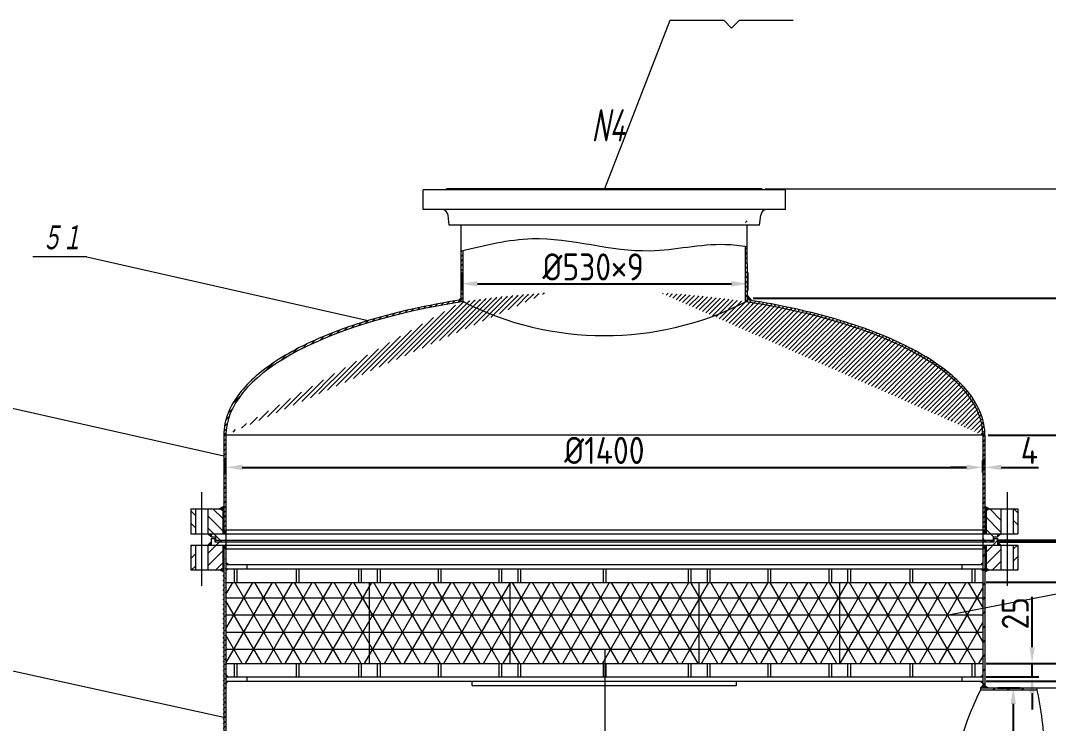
# Model space of a CAD drawing. Header units: inches. Extents: x 16 to 1170, y 5 to 1869.
# Drawn here: x 210.9 to 401.1, y 1575.2 to 1705.2 of the extents above; entities that cross this region are included whole.
import ezdxf
from ezdxf.enums import TextEntityAlignment as Align

# ---------------------------------------------------------------- set-up
doc = ezdxf.new("R2010")
doc.units = ezdxf.units.IN
doc.header["$MEASUREMENT"] = 0
doc.linetypes.add('CENTER', pattern=[50.8, 31.75, -6.35, 6.35, -6.35])
doc.layers.get('0').update_dxf_attribs({"lineweight": 0})
doc.layers.get('Defpoints').update_dxf_attribs({"lineweight": 0})
for name, color, linetype, lineweight in [('中心线', 111, 'CENTER', 0), ('剖面线', 250, 'Continuous', 0), ('文字', 7, 'Continuous', 0), ('标注线', 20, 'Continuous', 0), ('粗实线', 7, 'Continuous', 0), ('细实线2', 130, 'Continuous', 0)]:
    doc.layers.add(name, color=color, linetype=linetype, lineweight=lineweight)
doc.styles.add('HZ', font='gbeitc.shx', dxfattribs={"width": 0.75, "bigfont": 'hztxt3.shx'})
doc.styles.add('STYLE1', font='isocp3.shx', dxfattribs={"width": 0.8, "oblique": 18, "bigfont": 'hztxt3.shx'})
doc.dimstyles.new('1-10', dxfattribs={"dimtxt": 4, "dimasz": 3, "dimexe": 1.25, "dimexo": 0.625, "dimtad": 1, "dimdec": 4, "dimlfac": 10, "dimdsep": 46, "dimtxsty": 'STYLE1', "dimcen": 0.5, "dimclrt": 4, "dimadec": 0, "dimazin": 0, "dimtp": 0.2, "dimtfac": 1, "dimtdec": 4, "dimtmove": 0, "dimatfit": 3, "dimfxl": 1.25, "dimtolj": 1, "dimarcsym": 0})

# ---------------------------------------------------------------- blocks, each defined once
blk = doc.blocks.new('*D30')
at = {"layer": 'Defpoints', "color": 0, "transparency": 16777216}
for p in [(390.94, 1609.1), (390.99, 1608.8), (434.15, 1608.8)]:
    blk.add_point(p, dxfattribs=at)
at = {"layer": '标注线', "color": 0, "lineweight": -2, "transparency": 16777216}
for p, q in [((434.15, 1612.1), (434.15, 1618.76)), ((391.56, 1609.1), (435.4, 1609.1)), ((391.61, 1608.8), (435.4, 1608.8)), ((434.15, 1608.8), (434.15, 1609.1)), ((434.15, 1605.8), (434.15, 1602.8))]:
    blk.add_line(p, q, dxfattribs=at)
at = {"layer": '标注线', "color": 0, "transparency": 16777216}
for points in [[(433.65, 1612.1), (434.65, 1612.1), (434.15, 1609.1)], [(433.65, 1605.8), (434.65, 1605.8), (434.15, 1608.8)]]:
    blk.add_solid(points, dxfattribs=at)
at = {"layer": '标注线', "color": 4, "transparency": 16777216, "insert": (431.02, 1617.22), "char_height": 4, "attachment_point": 5, "rotation": 90}
blk.add_mtext('\\A1;{\\Fgbenor,gbcbig|c134;\\H1.25x;3}', dxfattribs=at)
blk = doc.blocks.new('*D31')
at = {"layer": 'Defpoints', "color": 0, "transparency": 16777216}
for p in [(345.82, 1653.88), (434.15, 1653.88), (390.94, 1609.1)]:
    blk.add_point(p, dxfattribs=at)
at = {"layer": '标注线', "color": 0, "lineweight": -2, "transparency": 16777216}
for p, q in [((346.45, 1653.88), (435.4, 1653.88)), ((434.15, 1612.1), (434.15, 1650.88)), ((391.56, 1609.1), (435.4, 1609.1))]:
    blk.add_line(p, q, dxfattribs=at)
at = {"layer": '标注线', "color": 0, "transparency": 16777216}
for points in [[(433.65, 1650.88), (434.65, 1650.88), (434.15, 1653.88)], [(433.65, 1612.1), (434.65, 1612.1), (434.15, 1609.1)]]:
    blk.add_solid(points, dxfattribs=at)
at = {"layer": '标注线', "color": 4, "transparency": 16777216, "insert": (431.02, 1637.16), "char_height": 4, "attachment_point": 5, "rotation": 90}
blk.add_mtext('\\A1;{\\Fgbenor,gbcbig|c134;\\H1.25x;450}', dxfattribs=at)
blk = doc.blocks.new('*D33')
at = {"layer": 'Defpoints', "color": 0, "transparency": 16777216}
for p in [(390.99, 1608.8), (425.11, 1608.8), (388.94, 1583)]:
    blk.add_point(p, dxfattribs=at)
at = {"layer": '标注线', "color": 0, "lineweight": -2, "transparency": 16777216}
for p, q in [((391.61, 1608.8), (426.36, 1608.8)), ((425.11, 1586), (425.11, 1605.8)), ((389.56, 1583), (426.36, 1583))]:
    blk.add_line(p, q, dxfattribs=at)
at = {"layer": '标注线', "color": 0, "transparency": 16777216}
for points in [[(424.61, 1605.8), (425.61, 1605.8), (425.11, 1608.8)], [(424.61, 1586), (425.61, 1586), (425.11, 1583)]]:
    blk.add_solid(points, dxfattribs=at)
at = {"layer": '标注线', "color": 4, "transparency": 16777216, "insert": (421.99, 1594.93), "char_height": 4, "attachment_point": 5, "rotation": 90}
blk.add_mtext('\\A1;{\\Fgbenor,gbcbig|c134;\\H1.25x;250}', dxfattribs=at)
blk = doc.blocks.new('*D34')
at = {"layer": 'Defpoints', "color": 0, "transparency": 16777216}
for p in [(388.94, 1601.3), (388.94, 1586.3), (415.92, 1586.3)]:
    blk.add_point(p, dxfattribs=at)
at = {"layer": '标注线', "color": 0, "lineweight": -2, "transparency": 16777216}
for p, q in [((389.56, 1601.3), (417.17, 1601.3)), ((415.92, 1598.3), (415.92, 1589.3)), ((389.56, 1586.3), (417.17, 1586.3))]:
    blk.add_line(p, q, dxfattribs=at)
at = {"layer": '标注线', "color": 0, "transparency": 16777216}
for points in [[(415.42, 1598.3), (416.42, 1598.3), (415.92, 1601.3)], [(415.42, 1589.3), (416.42, 1589.3), (415.92, 1586.3)]]:
    blk.add_solid(points, dxfattribs=at)
at = {"layer": '标注线', "color": 4, "transparency": 16777216, "insert": (412.8, 1594.03), "char_height": 4, "attachment_point": 5, "rotation": 90}
blk.add_mtext('\\A1;{\\Fgbenor,gbcbig|c134;\\H1.25x;150}', dxfattribs=at)
blk = doc.blocks.new('*D35')
at = {"layer": 'Defpoints', "color": 0, "transparency": 16777216}
for p in [(388.94, 1586.3), (398.06, 1586.3), (388.94, 1583.8)]:
    blk.add_point(p, dxfattribs=at)
at = {"layer": '标注线', "color": 0, "lineweight": -2, "transparency": 16777216}
for p, q in [((398.06, 1589.3), (398.06, 1598.62)), ((389.56, 1586.3), (399.31, 1586.3)), ((398.06, 1583.8), (398.06, 1586.3)), ((389.56, 1583.8), (399.31, 1583.8)), ((398.06, 1580.8), (398.06, 1577.8))]:
    blk.add_line(p, q, dxfattribs=at)
at = {"layer": '标注线', "color": 0, "transparency": 16777216}
for points in [[(397.56, 1589.3), (398.56, 1589.3), (398.06, 1586.3)], [(397.56, 1580.8), (398.56, 1580.8), (398.06, 1583.8)]]:
    blk.add_solid(points, dxfattribs=at)
at = {"layer": '标注线', "color": 4, "transparency": 16777216, "insert": (394.94, 1595.57), "char_height": 4, "attachment_point": 5, "rotation": 90}
blk.add_mtext('\\A1;{\\Fgbenor,gbcbig|c134;\\H1.25x;25}', dxfattribs=at)
blk = doc.blocks.new('*D42')
at = {"layer": 'Defpoints', "color": 0, "transparency": 16777216}
for p in [(391.11, 1581.8), (391.11, 1533.8), (394.57, 1533.8)]:
    blk.add_point(p, dxfattribs=at)
at = {"layer": '标注线', "color": 0, "lineweight": -2, "transparency": 16777216}
for p, q in [((391.74, 1581.8), (395.82, 1581.8)), ((394.57, 1578.8), (394.57, 1536.8)), ((391.74, 1533.8), (395.82, 1533.8))]:
    blk.add_line(p, q, dxfattribs=at)
at = {"layer": '标注线', "color": 0, "transparency": 16777216}
for points in [[(394.07, 1578.8), (395.07, 1578.8), (394.57, 1581.8)], [(394.07, 1536.8), (395.07, 1536.8), (394.57, 1533.8)]]:
    blk.add_solid(points, dxfattribs=at)
at = {"layer": '标注线', "color": 4, "transparency": 16777216, "insert": (391.45, 1557.8), "char_height": 4, "attachment_point": 5, "rotation": 90}
blk.add_mtext('\\A1;{\\Fgbenor,gbcbig|c0;\\H1.25x;%%C\\Fgbenor,gbcbig|c134;480×4}', dxfattribs=at)
blk = doc.blocks.new('*D43')
at = {"layer": 'Defpoints', "color": 0, "transparency": 16777216}
for p in [(292.44, 1659.23), (345.44, 1659.23), (345.44, 1656.53)]:
    blk.add_point(p, dxfattribs=at)
at = {"layer": '标注线', "color": 0, "lineweight": -2, "transparency": 16777216}
for p, q in [((292.44, 1658.61), (292.44, 1655.28)), ((345.44, 1658.61), (345.44, 1655.28)), ((295.44, 1656.53), (342.44, 1656.53))]:
    blk.add_line(p, q, dxfattribs=at)
at = {"layer": '标注线', "color": 0, "transparency": 16777216}
for points in [[(295.44, 1657.03), (295.44, 1656.03), (292.44, 1656.53)], [(342.44, 1657.03), (342.44, 1656.03), (345.44, 1656.53)]]:
    blk.add_solid(points, dxfattribs=at)
at = {"layer": '标注线', "color": 4, "transparency": 16777216, "insert": (316.86, 1659.65), "char_height": 4, "attachment_point": 5}
blk.add_mtext('\\A1;{\\Fgbenor,gbcbig|c0;\\H1.25x;%%C\\Fgbenor,gbcbig|c134;530×9}', dxfattribs=at)
blk = doc.blocks.new('*D44')
at = {"layer": 'Defpoints', "color": 0, "transparency": 16777216}
for p in [(389.34, 1628.52), (425.08, 1628.52), (390.94, 1609.1)]:
    blk.add_point(p, dxfattribs=at)
at = {"layer": '标注线', "color": 0, "lineweight": -2, "transparency": 16777216}
for p, q in [((389.96, 1628.52), (426.33, 1628.52)), ((425.08, 1612.1), (425.08, 1625.52)), ((391.56, 1609.1), (426.33, 1609.1))]:
    blk.add_line(p, q, dxfattribs=at)
at = {"layer": '标注线', "color": 0, "transparency": 16777216}
for points in [[(424.58, 1625.52), (425.58, 1625.52), (425.08, 1628.52)], [(424.58, 1612.1), (425.58, 1612.1), (425.08, 1609.1)]]:
    blk.add_solid(points, dxfattribs=at)
at = {"layer": '标注线', "color": 4, "transparency": 16777216, "insert": (421.96, 1618.81), "char_height": 4, "attachment_point": 5, "rotation": 90}
blk.add_mtext('\\A1;{\\Fgbenor,gbcbig|c134;\\H1.25x;195}', dxfattribs=at)
blk = doc.blocks.new('*D45')
at = {"layer": 'Defpoints', "color": 0, "transparency": 16777216}
for p in [(388.94, 1622.57), (248.94, 1620.97), (388.94, 1620.97)]:
    blk.add_point(p, dxfattribs=at)
at = {"layer": '标注线', "color": 0, "lineweight": -2, "transparency": 16777216}
for p, q in [((248.94, 1621.6), (248.94, 1623.82)), ((388.94, 1621.6), (388.94, 1623.82)), ((251.94, 1622.57), (385.94, 1622.57))]:
    blk.add_line(p, q, dxfattribs=at)
at = {"layer": '标注线', "color": 0, "transparency": 16777216}
for points in [[(251.94, 1623.07), (251.94, 1622.07), (248.94, 1622.57)], [(385.94, 1623.07), (385.94, 1622.07), (388.94, 1622.57)]]:
    blk.add_solid(points, dxfattribs=at)
at = {"layer": '标注线', "color": 4, "transparency": 16777216, "insert": (318.94, 1625.7), "char_height": 4, "attachment_point": 5}
blk.add_mtext('\\A1;{\\Fgbenor,gbcbig|c0;\\H1.25x;%%C1400}', dxfattribs=at)
blk = doc.blocks.new('*D46')
at = {"layer": 'Defpoints', "color": 0, "transparency": 16777216}
for p in [(388.94, 1622.57), (389.34, 1622.57), (389.34, 1622.57)]:
    blk.add_point(p, dxfattribs=at)
at = {"layer": '标注线', "color": 0, "lineweight": -2, "transparency": 16777216}
for p, q in [((388.94, 1623.2), (388.94, 1623.82)), ((389.34, 1623.2), (389.34, 1623.82)), ((385.94, 1622.57), (382.94, 1622.57)), ((388.94, 1622.57), (389.34, 1622.57)), ((392.34, 1622.57), (399.23, 1622.57))]:
    blk.add_line(p, q, dxfattribs=at)
at = {"layer": '标注线', "color": 0, "transparency": 16777216}
for points in [[(385.94, 1623.07), (385.94, 1622.07), (388.94, 1622.57)], [(392.34, 1623.07), (392.34, 1622.07), (389.34, 1622.57)]]:
    blk.add_solid(points, dxfattribs=at)
at = {"layer": '标注线', "color": 4, "transparency": 16777216, "insert": (397.56, 1625.7), "char_height": 4, "attachment_point": 5}
blk.add_mtext('\\A1;{\\Fgbenor,gbcbig|c134;\\H1.25x;4}', dxfattribs=at)

msp = doc.modelspace()

# ---------------------------------------------------------------- hatches: boundary and pattern name
at = {"layer": '剖面线'}
h = msp.add_hatch(dxfattribs=at)
h.set_pattern_fill('ANSI31', scale=5, style=0)
edge = h.paths.add_edge_path()
edge.add_line((248.535592, 1607.606282), (248.535592, 1540.699102))
edge.add_line((248.935592, 1628.522486), (248.935592, 1540.699102))
edge.add_line((248.927225, 1540.699102), (248.535592, 1540.699102))
edge.add_line((248.335592, 1607.659872), (248.935592, 1607.499102))
h = msp.add_hatch(dxfattribs=at)
h.set_pattern_fill('ANSI31', scale=5, style=0)
h.paths.add_polyline_path([(248.935592, 1628.522486), (248.535592, 1628.522486), (248.535592, 1610.891923), (248.935592, 1610.999102)])
h = msp.add_hatch(dxfattribs=at)
h.set_pattern_fill('ANSI31', scale=5, style=0)
h.paths.add_polyline_path([(389.335592, 1628.522486), (388.935592, 1628.522486), (388.935592, 1610.999102), (389.335592, 1610.891923)])
h = msp.add_hatch(dxfattribs=at)
h.set_pattern_fill('ANSI31', scale=0.5, angle=90, style=0)
h.set_pattern_definition([(135, (351.2246, -2007.8117), (-1.122532, -1.122532), [])])
h.paths.add_polyline_path([(395.435592, 1614.899102), (394.585592, 1614.899102), (394.585592, 1610.299102), (395.435592, 1610.299102)])
h.paths.add_polyline_path([(392.285592, 1614.899102), (390.054983, 1614.899102), (389.535592, 1614.599232), (389.535592, 1610.299102), (392.285592, 1610.299102)])
h.paths.add_polyline_path([(390.835592, 1609.099102), (390.835592, 1609.699102), (391.685592, 1609.699102), (391.685592, 1610.299102), (388.935592, 1610.299102), (388.935592, 1609.099102)])
h.paths.add_polyline_path([(243.285592, 1614.899102), (242.435592, 1614.899102), (242.435592, 1610.299102), (243.285592, 1610.299102)])
h.paths.add_polyline_path([(245.585592, 1610.299102), (248.335592, 1610.299102), (248.335592, 1614.599102), (247.815977, 1614.899102), (245.585592, 1614.899102)])
h.paths.add_polyline_path([(248.935592, 1609.099102), (248.935592, 1610.299102), (246.185592, 1610.299102), (246.185592, 1609.699102), (247.035592, 1609.699102), (247.035592, 1609.099102)])
h = msp.add_hatch(dxfattribs=at)
h.set_pattern_fill('ANSI31', scale=0.5, style=0)
h.set_pattern_definition([(45, (351.2246, -2007.8117), (-1.122532, 1.122532), [])])
h.paths.add_polyline_path([(243.285592, 1608.199102), (242.435592, 1608.199102), (242.435592, 1603.599102), (243.285592, 1603.599102)])
h.paths.add_polyline_path([(248.335592, 1608.199102), (245.585592, 1608.199102), (245.585592, 1603.599102), (247.815977, 1603.599102), (248.335592, 1603.899102)])
h.paths.add_polyline_path([(246.885592, 1608.799102), (246.885592, 1609.399102), (246.185592, 1609.399102), (246.185592, 1608.199102), (248.935592, 1608.199102), (248.935592, 1608.799102)])
h.paths.add_polyline_path([(395.435592, 1608.199102), (394.585592, 1608.199102), (394.585592, 1603.599102), (395.435592, 1603.599102)])
h.paths.add_polyline_path([(392.285592, 1608.199102), (389.535592, 1608.199102), (389.535592, 1603.900327), (390.057329, 1603.599102), (392.285592, 1603.599102)])
h.paths.add_polyline_path([(388.935592, 1608.799102), (388.935592, 1608.199102), (391.685592, 1608.199102), (391.685592, 1609.399102), (390.985592, 1609.399102), (390.985592, 1608.799102)])
h = msp.add_hatch(dxfattribs=at)
h.set_pattern_fill('ANSI37', color=256, scale=0.25, style=0)
h.set_pattern_definition([(45, (351.2246, -2007.81174), (-0.561266, 0.561266), []), (135, (351.2246, -2007.81174), (-0.561266, -0.561266), [])])
h.paths.add_polyline_path([(390.935592, 1608.799102), (390.935592, 1609.099102), (388.935592, 1609.099102), (388.935592, 1608.799102)])
h.paths.add_polyline_path([(248.935592, 1608.799102), (248.935592, 1609.099102), (246.935592, 1609.099102), (246.935592, 1608.799102)])
h = msp.add_hatch(dxfattribs=at)
h.set_pattern_fill('NET3', style=0)
h.set_pattern_definition([(0, (-996.0687, -1694.0218), (0, 3.175), []), (60, (-996.0687, -1694.0218), (-2.7496307, 1.5875), []), (120, (-996.0687, -1694.0218), (-2.7496307, -1.5875), [])])
h.paths.add_polyline_path([(275.435592, 1601.299102), (248.935592, 1601.299102), (248.935592, 1586.299102), (275.435592, 1586.299102)])
h.paths.add_polyline_path([(301.435592, 1601.299102), (275.435592, 1601.299102), (275.435592, 1586.299102), (301.435592, 1586.299102)])
h.paths.add_polyline_path([(318.935592, 1601.299102), (301.435592, 1601.299102), (301.435592, 1586.299102), (318.935592, 1586.299102)])
h.paths.add_polyline_path([(336.435592, 1601.299102), (318.935592, 1601.299102), (318.935592, 1586.299102), (336.435592, 1586.299102)])
h.paths.add_polyline_path([(362.435592, 1601.299102), (336.435592, 1601.299102), (336.435592, 1586.299102), (362.435592, 1586.299102)])
h.paths.add_polyline_path([(388.935592, 1601.299102), (362.435592, 1601.299102), (362.435592, 1586.299102), (388.935592, 1586.299102)])
at = {"layer": '粗实线'}
h = msp.add_hatch(dxfattribs=at)
h.set_pattern_fill('ANSI31', scale=5, style=0)
edge = h.paths.add_edge_path()
edge.add_spline(control_points=[(292.835626, 1662.715823), (292.701542, 1662.683626), (292.567535, 1662.651477), (292.433607, 1662.619407)], knot_values=[0, 0, 0, 0, 0.4131405484, 0.4131405484, 0.4131405484, 0.4131405484], degree=3, periodic=0)
edge.add_line((292.433607, 1662.619407), (292.42968, 1653.161446))
edge.add_ellipse((318.935592, 1628.522486), major_axis=(70.000017, 0.022269), ratio=0.3804146511, start_angle=111.88474517, end_angle=112.24351063, ccw=False)
edge.add_line((292.835874, 1653.22421), (292.835626, 1662.715823))
h = msp.add_hatch(dxfattribs=at)
h.set_pattern_fill('ANSI31', scale=5, style=0)
edge = h.paths.add_edge_path()
edge.add_spline(control_points=[(345.373191, 1663.418086), (345.260753, 1663.435521), (345.148217, 1663.452602), (345.035592, 1663.469293)], knot_values=[52.9741770067, 52.9741770067, 52.9741770067, 52.9741770067, 53.3154717749, 53.3154717749, 53.3154717749, 53.3154717749], degree=3, periodic=0)
edge.add_line((345.035592, 1663.469293), (345.035622, 1653.224093))
edge.add_ellipse((318.935592, 1628.522486), major_axis=(-70.000018, 0.022475), ratio=0.3804145854, start_angle=180.04835821, end_angle=248.11504527, ccw=False)
edge.add_line((345.439976, 1653.161096), (345.373191, 1663.418086))
h = msp.add_hatch(dxfattribs=at)
h.set_pattern_fill('ANSI31', scale=5, style=0)
edge = h.paths.add_edge_path()
edge.add_ellipse((318.935592, 1628.522486), major_axis=(70.000017, 0.022269), ratio=0.3804146511, start_angle=112.24351063, end_angle=179.95208629, ccw=False)
edge.add_line((292.42968, 1653.161446), (292.42984, 1653.546124))
edge.add_spline(control_points=[(292.42984, 1653.546124), (289.308482, 1653.062765), (286.280839, 1652.493955), (278.187944, 1650.686201), (273.391712, 1649.272142), (264.89181, 1646.021979), (261.188652, 1644.186409), (255.112619, 1640.20196), (252.738778, 1638.053383), (249.9049, 1634.13347), (249.109067, 1632.406002), (248.608087, 1629.946756), (248.535592, 1629.234634), (248.535592, 1628.522486)], knot_values=[8.2414273747, 8.2414273747, 8.2414273747, 8.2414273747, 8.3853948112, 8.3853948112, 8.6424856747, 8.6424856747, 8.8995765381, 8.8995765381, 9.1566674015, 9.1566674015, 9.3475194167, 9.3475194167, 9.4247779608, 9.4247779608, 9.4247779608, 9.4247779608], degree=3, periodic=0)
edge.add_arc((249.014018, 1628.477206), 0.480564, 125.40649674, 174.59350326, ccw=False)
edge.add_line((248.735592, 1628.868896), (248.935592, 1628.522486))
h = msp.add_hatch(dxfattribs=at)
h.set_pattern_fill('ANSI31', scale=5, style=0)
edge = h.paths.add_edge_path()
edge.add_ellipse((318.935592, 1628.522486), major_axis=(70.000097, 0.052392), ratio=0.3794989407, start_angle=-0.11299987, end_angle=68.09179975, ccw=False)
edge.add_line((388.935592, 1628.522486), (389.135592, 1628.868896))
edge.add_arc((388.857166, 1628.477206), 0.480564, 7.3213262, 54.59350326, ccw=False)
edge.add_line((389.333812, 1628.538446), (389.335577, 1628.540211))
edge.add_spline(control_points=[(389.335577, 1628.540211), (389.333224, 1629.928818), (389.054393, 1631.316667), (387.957859, 1634.049943), (387.138724, 1635.395394), (384.239752, 1638.924484), (381.677031, 1641.037471), (375.249725, 1644.936118), (371.384513, 1646.721251), (362.59818, 1649.85704), (357.677635, 1651.207211), (350.135741, 1652.761575), (347.816153, 1653.17865), (345.440608, 1653.546716)], knot_values=[6.2838263143, 6.2838263143, 6.2838263143, 6.2838263143, 6.4344720372, 6.4344720372, 6.5857587673, 6.5857587673, 6.8428496307, 6.8428496307, 7.0999404941, 7.0999404941, 7.3570313575, 7.3570313575, 7.4665402783, 7.4665402783, 7.4665402783, 7.4665402783], degree=3, periodic=0)
edge.add_line((345.440612, 1653.546715), (345.443456, 1653.124552))
h = msp.add_hatch(color=7, dxfattribs=at)
edge = h.paths.add_edge_path()
edge.add_line((345.435608, 1654.289204), (345.440612, 1653.546677))
edge.add_spline(control_points=[(345.440612, 1653.546677), (345.683723, 1653.509014), (345.926247, 1653.470836), (346.168175, 1653.432147)], knot_values=[7.45533323, 7.45533323, 7.45533323, 7.45533323, 7.4665402783, 7.4665402783, 7.4665402783, 7.4665402783], degree=3, periodic=0)
edge.add_line((346.168175, 1653.432147), (345.435608, 1654.289204))
h = msp.add_hatch(color=7, dxfattribs=at)
edge = h.paths.add_edge_path()
edge.add_spline(control_points=[(291.988053, 1653.477858), (292.135089, 1653.500828), (292.282352, 1653.523584), (292.42984, 1653.546124)], knot_values=[8.2414273747, 8.2414273747, 8.2414273747, 8.2414273747, 8.2482222815, 8.2482222815, 8.2482222815, 8.2482222815], degree=3, periodic=0)
edge.add_line((292.42984, 1653.546124), (292.430031, 1654.006182))
edge.add_line((292.430031, 1654.006182), (291.988053, 1653.477858))
for points in [[(248.735592, 1628.868896, 0.2179758712), (248.535592, 1628.522486), (248.935592, 1628.522486)], [(389.135592, 1628.868896), (388.935592, 1628.522486), (389.335592, 1628.522486, 0.2179758712)], [(248.535592, 1615.299102), (247.815977, 1614.899102), (248.335592, 1614.599102), (248.535592, 1614.599102)], [(389.335592, 1615.299102), (389.335592, 1614.599102), (389.535367, 1614.599102), (390.054983, 1614.899102)], [(248.935592, 1610.999102), (248.335592, 1610.838333), (248.335592, 1610.299102), (248.935592, 1610.299102)], [(389.535592, 1610.838333), (388.935592, 1610.999102), (388.935592, 1610.299102), (389.535592, 1610.299102)], [(246.185592, 1610.299102), (245.585592, 1610.299102), (246.185592, 1609.699102)], [(246.185592, 1608.799102), (245.585592, 1608.199102), (246.185592, 1608.199102)], [(392.285592, 1610.299102), (391.685592, 1610.299102), (391.685592, 1609.699102)], [(391.685592, 1608.799102), (391.685592, 1608.199102), (392.285592, 1608.199102)], [(248.935592, 1608.199102), (248.335592, 1608.199102), (248.335592, 1607.659872), (248.935592, 1607.499102)], [(389.535592, 1608.199102), (388.935592, 1608.199102), (388.935592, 1607.499102), (389.535592, 1607.659872)], [(248.935592, 1604.980706), (248.935592, 1604.599102), (249.334203, 1604.599102)], [(388.935592, 1604.970905), (388.562335, 1604.599102), (388.935592, 1604.599102)], [(248.535592, 1603.899102), (248.335592, 1603.899102), (247.815977, 1603.599102), (248.535592, 1603.199102)], [(249.334672, 1603.799102), (248.935592, 1603.799102), (248.935592, 1603.434967)], [(388.935592, 1603.799102), (388.562596, 1603.799102), (388.935592, 1603.441823)], [(389.537714, 1603.899102), (389.335592, 1603.899102), (389.335592, 1603.199102), (390.057329, 1603.599102)], [(248.935592, 1584.218086), (248.935592, 1583.799102), (249.343565, 1583.799102)], [(388.935592, 1584.164048), (388.544758, 1583.799102), (388.935592, 1583.799102)], [(249.363046, 1582.999102), (248.935592, 1582.999102), (248.935592, 1582.602095)], [(389.335592, 1582.237453), (389.135592, 1581.999102), (388.935592, 1581.999102), (388.935592, 1582.230775), (388.535592, 1581.799102), (389.935592, 1581.799102)], [(388.935592, 1582.999102), (388.5379, 1582.999102), (388.935592, 1582.619458)]]:
    msp.add_hatch(color=7, dxfattribs=at).paths.add_polyline_path(points)
h = msp.add_hatch(dxfattribs=at)
h.set_pattern_fill('ANSI31', scale=15, style=0)
h.paths.add_polyline_path([(389.335592, 1607.606282), (388.935592, 1607.499102), (388.935592, 1596.443511), (389.335592, 1596.521842)])
h = msp.add_hatch(dxfattribs=at)
h.set_pattern_fill('ANSI31', scale=15, style=0)
h.paths.add_polyline_path([(389.335592, 1596.521842), (388.935592, 1596.443511), (388.935592, 1581.999102), (389.135592, 1581.999102), (389.335592, 1582.237453)])
h = msp.add_hatch(dxfattribs=at)
h.set_pattern_fill('ANSI31', scale=15, style=0)
edge = h.paths.add_edge_path()
edge.add_spline(control_points=[(398.95886, 1581.399102), (398.934134, 1581.532436), (398.909376, 1581.665769), (398.884617, 1581.799102)], knot_values=[0, 0, 0, 0, 0.4023478913, 0.4023478913, 0.4023478913, 0.4023478913], degree=3, periodic=0)
edge.add_line((398.884617, 1581.799102), (388.535592, 1581.799102))
edge.add_line((388.535592, 1581.799102), (388.535592, 1581.399102))
edge.add_line((388.535592, 1581.399102), (398.95886, 1581.399102))

# ---------------------------------------------------------------- linework, layer by layer
at = {"color": 7}
msp.add_open_spline([(292.42984, 1653.546124), (289.304945, 1653.068563), (286.280839, 1652.493955), (278.187944, 1650.686201), (273.391712, 1649.272142), (264.89181, 1646.021979), (261.188652, 1644.186409), (255.112619, 1640.20196), (252.738778, 1638.053383), (249.9049, 1634.13347), (249.109067, 1632.406002), (248.608087, 1629.946756), (248.535592, 1629.234634), (248.535592, 1628.522486)], degree=3, knots=[8.2414273747, 8.2414273747, 8.2414273747, 8.2414273747, 8.3853948112, 8.3853948112, 8.6424856747, 8.6424856747, 8.8995765381, 8.8995765381, 9.1566674015, 9.1566674015, 9.3475194167, 9.3475194167, 9.4247779608, 9.4247779608, 9.4247779608, 9.4247779608], dxfattribs=at)
at = {"layer": '中心线'}
for p, q in [((244.435592, 1618.001731), (244.435592, 1600.656269)), ((393.435592, 1618.001731), (393.435592, 1600.656269)), ((319.007974, 1588.975101), (319.007974, 482.409355))]:
    msp.add_line(p, q, dxfattribs=at)
at = {"layer": '剖面线'}
for p, q in [((345.039465, 1667.892046), (345.35302, 1668.205602)), ((389.333812, 1628.538446), (389.335578, 1628.540212))]:
    msp.add_line(p, q, dxfattribs=at)
at = {"layer": '文字'}
for major_axis, ratio, start_param, end_param in [((70.000017, 0.022269), 0.3804146511, 1.952757186, 3.1407564015), ((70.000097, 0.052392), 0.3794989407, -0.0019722198, 1.1884260993)]:
    msp.add_ellipse((318.935592, 1628.522486), major_axis=major_axis, ratio=ratio, start_param=start_param, end_param=end_param, dxfattribs=at)
at = {"layer": '标注线'}
for p, q in [((331.068728, 1705.212935), (318.935592, 1674.099102)), ((341.068728, 1705.212935), (342.452375, 1703.829288)), ((343.853627, 1705.23054), (342.452375, 1703.829288)), ((348.660592, 1674.099102), (511.517894, 1674.099102)), ((223.222575, 1661.51505), (275.273225, 1649.731755)), ((199.794106, 1635.710721), (248.535592, 1624.676559)), ((469.255872, 1612.172433), (382.56387, 1595.195752)), ((391.610592, 1608.799102), (435.399427, 1608.799102)), ((199.771465, 1587.062892), (248.535592, 1576.325971))]:
    msp.add_line(p, q, dxfattribs=at)
at = {"layer": '粗实线'}
for p, q in [((285.435592, 1670.299102), (285.435592, 1673.899102)), ((352.435592, 1673.899102), (285.435592, 1673.899102)), ((289.835592, 1674.099102), (289.635592, 1673.899102)), ((348.035592, 1674.099102), (289.835592, 1674.099102)), ((348.035592, 1674.099102), (348.235592, 1673.899102)), ((352.435592, 1670.299102), (352.435592, 1673.899102)), ((352.435592, 1670.299102), (285.435592, 1670.299102)), ((290.241668, 1667.399102), (290.014977, 1669.245346)), ((347.629517, 1667.399102), (347.856207, 1669.245346)), ((347.629517, 1667.399102), (290.241668, 1667.399102)), ((292.42968, 1653.160966), (292.435592, 1667.399102)), ((345.443427, 1653.128932), (345.347276, 1667.398165)), ((292.835874, 1653.22421), (292.835626, 1662.715823)), ((248.535592, 1628.522486), (248.535592, 1610.891923)), ((389.335592, 1628.522486), (248.535592, 1628.522486)), ((248.935592, 1628.522486), (248.735592, 1628.868896)), ((248.935592, 1628.522486), (248.935592, 1540.699102)), ((388.935592, 1628.522486), (389.135592, 1628.868896)), ((388.935592, 1628.522486), (388.935592, 1581.999102)), ((389.335592, 1628.522486), (389.335592, 1610.891923)), ((242.435592, 1614.899102), (242.435592, 1610.299102)), ((242.435592, 1614.899102), (247.815977, 1614.899102)), ((243.285592, 1614.899102), (243.285592, 1610.299102)), ((245.585592, 1614.899102), (245.585592, 1610.299102)), ((248.535592, 1615.299102), (247.815977, 1614.899102)), ((247.815977, 1614.899102), (248.335592, 1614.599102)), ((248.335592, 1614.599102), (248.335592, 1610.299102)), ((248.335592, 1614.599102), (248.535592, 1614.599102)), ((390.054983, 1614.899102), (389.335592, 1615.299102)), ((389.335592, 1614.599102), (389.535592, 1614.599102)), ((389.535173, 1614.59899), (390.054983, 1614.899102)), ((389.535592, 1614.599232), (389.535592, 1610.299102)), ((390.054983, 1614.899102), (395.435592, 1614.899102)), ((392.285592, 1614.899102), (392.285592, 1610.299102)), ((394.585592, 1614.899102), (394.585592, 1610.299102)), ((395.435592, 1614.899102), (395.435592, 1610.299102)), ((248.335592, 1610.838333), (248.935592, 1610.999102)), ((248.935592, 1610.999102), (388.935592, 1610.999102)), ((388.935592, 1610.999102), (389.535592, 1610.838333)), ((242.435592, 1610.299102), (395.435592, 1610.299102)), ((246.185592, 1609.699102), (245.585592, 1610.299102)), ((246.185592, 1608.799102), (245.585592, 1608.199102)), ((246.185592, 1610.299102), (246.185592, 1609.699102)), ((246.185592, 1609.699102), (247.035592, 1609.699102)), ((246.185592, 1609.399102), (246.185592, 1608.199102)), ((246.185592, 1609.399102), (247.035592, 1609.399102)), ((246.885592, 1609.399102), (246.885592, 1608.799102)), ((246.885592, 1608.799102), (390.985592, 1608.799102)), ((246.935592, 1609.099102), (246.935592, 1608.799102)), ((246.935592, 1609.099102), (390.935592, 1609.099102)), ((247.035592, 1609.699102), (247.035592, 1609.099102)), ((390.835592, 1609.699102), (390.835592, 1609.099102)), ((390.835592, 1609.699102), (391.685592, 1609.699102)), ((390.835592, 1609.399102), (391.685592, 1609.399102)), ((390.935592, 1609.099102), (390.935592, 1608.799102)), ((390.985592, 1609.399102), (390.985592, 1608.799102)), ((391.685592, 1610.299102), (391.685592, 1609.699102)), ((391.685592, 1609.699102), (392.285592, 1610.299102)), ((391.685592, 1609.399102), (391.685592, 1608.199102)), ((391.685592, 1608.799102), (392.285592, 1608.199102)), ((242.435592, 1608.199102), (242.435592, 1603.599102)), ((242.435592, 1608.199102), (395.435592, 1608.199102)), ((243.285592, 1608.199102), (243.285592, 1603.599102)), ((245.585592, 1608.199102), (245.585592, 1603.599102)), ((248.335592, 1608.199102), (248.335592, 1603.899102)), ((248.335592, 1607.659872), (248.935592, 1607.499102)), ((248.535592, 1607.606282), (248.535592, 1540.699102)), ((248.935592, 1607.499102), (388.935592, 1607.499102)), ((388.935592, 1607.499102), (389.535592, 1607.659872)), ((389.335592, 1607.606282), (389.335592, 1582.237453)), ((389.535592, 1608.199102), (389.535592, 1603.899102)), ((392.285592, 1608.199102), (392.285592, 1603.599102)), ((394.585592, 1608.199102), (394.585592, 1603.599102)), ((395.435592, 1608.199102), (395.435592, 1603.599102)), ((249.334203, 1604.599102), (248.935592, 1604.980706)), ((388.562335, 1604.599102), (388.935592, 1604.970905)), ((242.435592, 1603.599102), (247.815977, 1603.599102)), ((247.815977, 1603.599102), (248.335592, 1603.899102)), ((248.535592, 1603.199102), (247.815977, 1603.599102)), ((248.335592, 1603.899102), (248.535592, 1603.899102)), ((248.935592, 1604.599102), (388.935592, 1604.599102)), ((248.935592, 1603.799102), (388.935592, 1603.799102)), ((249.334672, 1603.799102), (248.935592, 1603.434967)), ((250.435592, 1603.799102), (250.435592, 1601.299102)), ((250.935592, 1603.799102), (250.935592, 1601.299102)), ((252.825499, 1604.599102), (252.825499, 1603.799102)), ((261.939843, 1603.799102), (261.939843, 1601.299102)), ((262.439843, 1603.799102), (262.439843, 1601.299102)), ((273.435592, 1603.799102), (273.435592, 1601.299102)), ((273.935592, 1603.799102), (273.935592, 1601.299102)), ((276.935592, 1603.799102), (276.935592, 1601.299102)), ((277.435592, 1603.799102), (277.435592, 1601.299102)), ((288.183917, 1603.799102), (288.183917, 1601.299102)), ((288.683917, 1603.799102), (288.683917, 1601.299102)), ((299.435592, 1603.799102), (299.435592, 1601.299102)), ((299.935592, 1603.799102), (299.935592, 1601.299102)), ((302.935592, 1603.799102), (302.935592, 1601.299102)), ((303.435592, 1603.799102), (303.435592, 1601.299102)), ((318.683917, 1603.799102), (318.683917, 1601.299102)), ((319.183917, 1603.799102), (319.183917, 1601.299102)), ((334.435592, 1603.799102), (334.435592, 1601.299102)), ((334.935592, 1603.799102), (334.935592, 1601.299102)), ((337.935592, 1603.799102), (337.935592, 1601.299102)), ((338.435592, 1603.799102), (338.435592, 1601.299102)), ((349.187268, 1603.799102), (349.187268, 1601.299102)), ((349.687268, 1603.799102), (349.687268, 1601.299102)), ((360.435592, 1603.799102), (360.435592, 1601.299102)), ((360.935592, 1603.799102), (360.935592, 1601.299102)), ((363.935592, 1603.799102), (363.935592, 1601.299102)), ((364.435592, 1603.799102), (364.435592, 1601.299102)), ((375.431342, 1603.799102), (375.431342, 1601.299102)), ((375.931342, 1603.799102), (375.931342, 1601.299102)), ((385.045686, 1604.599102), (385.045686, 1603.799102)), ((386.935592, 1603.799102), (386.935592, 1601.299102)), ((387.435592, 1603.799102), (387.435592, 1601.299102)), ((388.562596, 1603.799102), (388.935592, 1603.441823)), ((389.335592, 1603.899102), (389.535592, 1603.899102)), ((390.057329, 1603.599102), (389.335592, 1603.199102)), ((389.539551, 1603.898042), (390.057329, 1603.599102)), ((390.057329, 1603.599102), (395.435592, 1603.599102)), ((248.935592, 1601.299102), (388.935592, 1601.299102)), ((275.435592, 1601.299102), (275.435592, 1586.299102)), ((301.435592, 1601.299102), (301.435592, 1586.299102)), ((336.435592, 1601.299102), (336.435592, 1586.299102)), ((362.435592, 1601.299102), (362.435592, 1586.299102)), ((248.935592, 1586.299102), (388.935592, 1586.299102)), ((250.435592, 1586.299102), (250.435592, 1583.799102)), ((250.935592, 1586.299102), (250.935592, 1583.799102)), ((261.939843, 1586.299102), (261.939843, 1583.799102)), ((262.439843, 1586.299102), (262.439843, 1583.799102)), ((273.435592, 1586.299102), (273.435592, 1583.799102)), ((273.935592, 1586.299102), (273.935592, 1583.799102)), ((276.935592, 1586.299102), (276.935592, 1583.799102)), ((277.435592, 1586.299102), (277.435592, 1583.799102)), ((288.183917, 1586.299102), (288.183917, 1583.799102)), ((288.683917, 1586.299102), (288.683917, 1583.799102)), ((299.435592, 1586.299102), (299.435592, 1583.799102)), ((299.935592, 1586.299102), (299.935592, 1583.799102)), ((302.935592, 1586.299102), (302.935592, 1583.799102)), ((303.435592, 1586.299102), (303.435592, 1583.799102)), ((318.683917, 1586.299102), (318.683917, 1583.799102)), ((319.183917, 1586.299102), (319.183917, 1583.799102)), ((334.435592, 1586.299102), (334.435592, 1583.799102)), ((334.935592, 1586.299102), (334.935592, 1583.799102)), ((337.935592, 1586.299102), (337.935592, 1583.799102)), ((338.435592, 1586.299102), (338.435592, 1583.799102)), ((349.187268, 1586.299102), (349.187268, 1583.799102)), ((349.687268, 1586.299102), (349.687268, 1583.799102)), ((360.435592, 1586.299102), (360.435592, 1583.799102)), ((360.935592, 1586.299102), (360.935592, 1583.799102)), ((363.935592, 1586.299102), (363.935592, 1583.799102)), ((364.435592, 1586.299102), (364.435592, 1583.799102)), ((375.431342, 1586.299102), (375.431342, 1583.799102)), ((375.931342, 1586.299102), (375.931342, 1583.799102)), ((386.935592, 1586.299102), (386.935592, 1583.799102)), ((387.435592, 1586.299102), (387.435592, 1583.799102)), ((249.343565, 1583.799102), (248.935592, 1584.218086)), ((388.544758, 1583.799102), (388.935592, 1584.164048)), ((248.935592, 1583.799102), (388.935592, 1583.799102)), ((248.935592, 1582.999102), (388.935592, 1582.999102)), ((249.363046, 1582.999102), (248.935592, 1582.602095)), ((252.825499, 1583.799102), (252.825499, 1582.999102)), ((294.470025, 1582.199102), (294.470025, 1582.999102)), ((294.470025, 1582.199102), (343.40116, 1582.199102)), ((343.40116, 1582.199102), (343.40116, 1582.999102)), ((385.045686, 1583.799102), (385.045686, 1582.999102)), ((388.535592, 1581.799102), (388.935592, 1582.230775)), ((388.5379, 1582.999102), (388.935592, 1582.619458)), ((388.935592, 1581.999102), (389.135592, 1581.999102)), ((389.135592, 1581.999102), (389.335592, 1582.237453)), ((389.335592, 1582.237453), (389.935592, 1581.799102)), ((388.535592, 1581.799102), (403.735592, 1581.799102)), ((388.535592, 1581.799102), (388.535592, 1581.399102)), ((388.535592, 1581.399102), (398.95886, 1581.399102))]:
    msp.add_line(p, q, dxfattribs=at)
at = {"layer": '粗实线', "color": 7}
for p, q in [((345.035622, 1653.188551), (345.035592, 1663.46983)), ((345.435608, 1654.289204), (346.168175, 1653.432147)), ((292.430031, 1654.006182), (291.988053, 1653.477858)), ((346.266601, 1653.301286), (346.266601, 1653.301286))]:
    msp.add_line(p, q, dxfattribs=at)
at = {"layer": '粗实线'}
for centre, radius, start, end in [((288.823922, 1669.099102), 1.2, 7, 90), ((349.047263, 1669.099102), 1.2, 90, 173), ((249.014018, 1628.477206), 0.480564, 125.40649674, 174.59350326), ((388.857166, 1628.477206), 0.480564, 5.40649674, 54.59350326)]:
    msp.add_arc(centre, radius, start, end, dxfattribs=at)
at = {"layer": '粗实线', "color": 7}
for centre, radius, start, end in [((318.970698, 1704.368744), 57.435114, 242.9329961, 296.98872337), ((434.474472, 1557.799102), 51.646304, 152.8092528, 207.1907472)]:
    msp.add_arc(centre, radius, start, end, dxfattribs=at)
at = {"layer": '粗实线'}
msp.add_open_spline([(389.335592, 1628.522486), (389.335592, 1629.917007), (389.056721, 1631.310865), (387.957859, 1634.049943), (387.138724, 1635.395394), (384.239752, 1638.924484), (381.677031, 1641.037471), (375.249725, 1644.936118), (371.400574, 1646.733528), (362.59818, 1649.85704), (357.677635, 1651.207211), (350.135741, 1652.761575), (347.816153, 1653.17865), (345.440612, 1653.546677)], degree=3, knots=[6.2831853072, 6.2831853072, 6.2831853072, 6.2831853072, 6.4344720372, 6.4344720372, 6.5857587673, 6.5857587673, 6.8428496307, 6.8428496307, 7.0999404941, 7.0999404941, 7.3570313575, 7.3570313575, 7.4665402783, 7.4665402783, 7.4665402783, 7.4665402783], dxfattribs=at)
at = {"layer": '细实线2', "color": 0}
for p, q in [((341.068728, 1705.212935), (331.068728, 1705.212935)), ((353.853627, 1705.23054), (343.853627, 1705.23054)), ((223.222575, 1661.51505), (213.222575, 1661.51505))]:
    msp.add_line(p, q, dxfattribs=at)
at = {"layer": '细实线2', "color": 7, "start_tangent": (0.9725067807, 0.2328745617), "end_tangent": (0.9880059962, -0.1544155155)}
msp.add_spline([(292.433607, 1662.619407), (305.596306, 1664.880546), (327.365607, 1662.658537), (341.293283, 1663.828012), (345.436832, 1663.408178)], degree=3, dxfattribs=at)
at = {"layer": '细实线2', "color": 7, "end_tangent": (0.0109278137, -0.9999402897)}
msp.add_spline([(398.884617, 1581.799102), (400.25434, 1569.854006), (397.219177, 1547.739803), (398.206078, 1538.445271), (398.206078, 1533.799102)], degree=3, dxfattribs=at)

# ---------------------------------------------------------------- texts
at = {"layer": '文字', "style": 'HZ', "width": 0.75}
msp.add_text('N4', height=6, dxfattribs=at).set_placement((316.549796, 1682.829921))
at = {"layer": '细实线2', "style": 'HZ', "width": 0.75}
msp.add_text('５１', height=5, dxfattribs=at).set_placement((218.47821, 1664.952784), align=Align.MIDDLE)

# ---------------------------------------------------------------- dimensions: what is measured, and where the dimension line sits
at = {"layer": '标注线'}
for base, p1, p2, text, picture, middle in [((345.435592, 1656.527242), (292.435592, 1659.233512), (345.435592, 1659.233512), '{\\Fgbenor,gbcbig|c0;\\H1.25x;%%C\\Fgbenor,gbcbig|c134;530×9}', '*D43', (316.863633, 1656.527242)), ((388.935592, 1622.570791), (248.935592, 1620.970661), (388.935592, 1620.970661), '{\\Fgbenor,gbcbig|c0;\\H1.25x;%%C1400}', '*D45', (318.935592, 1622.570791)), ((389.335592, 1622.570791), (388.935592, 1622.570791), (389.335592, 1622.570791), '{\\Fgbenor,gbcbig|c134;\\H1.25x;4}', '*D46', (397.562938, 1622.570791))]:
    dim = msp.add_linear_dim(base=base, p1=p1, p2=p2, text=text, dimstyle='1-10', override={"dimtxsty": 'Standard'}, dxfattribs=at)
    dim.commit()
    dim.dimension.update_dxf_attribs({"geometry": picture, "text_midpoint": middle, "dimtype": 160})
for base, p1, p2, text, picture, middle in [((434.149427, 1653.876912), (390.935592, 1609.099102), (345.820505, 1653.876912), '{\\Fgbenor,gbcbig|c134;\\H1.25x;450}', '*D31', (434.149427, 1637.158405)), ((425.084701, 1628.522486), (390.935592, 1609.099102), (389.335592, 1628.522486), '{\\Fgbenor,gbcbig|c134;\\H1.25x;195}', '*D44', (425.084701, 1618.810794)), ((434.149427, 1608.799102), (390.935592, 1609.099102), (390.985592, 1608.799102), '{\\Fgbenor,gbcbig|c134;\\H1.25x;3}', '*D30', (434.149427, 1617.218113)), ((425.11058, 1608.799102), (388.935592, 1582.999102), (390.985592, 1608.799102), '{\\Fgbenor,gbcbig|c134;\\H1.25x;250}', '*D33', (425.11058, 1594.929112)), ((415.924777, 1586.299102), (388.935592, 1601.299102), (388.935592, 1586.299102), '{\\Fgbenor,gbcbig|c134;\\H1.25x;150}', '*D34', (415.924777, 1594.031545)), ((398.063615, 1586.299102), (388.935592, 1583.799102), (388.935592, 1586.299102), '{\\Fgbenor,gbcbig|c134;\\H1.25x;25}', '*D35', (398.063615, 1595.566448)), ((394.573896, 1533.799102), (391.110237, 1581.799102), (391.110237, 1533.799102), '{\\Fgbenor,gbcbig|c0;\\H1.25x;%%C\\Fgbenor,gbcbig|c134;480×4}', '*D42', (394.573896, 1557.799102))]:
    dim = msp.add_linear_dim(base=base, p1=p1, p2=p2, angle=90, text=text, dimstyle='1-10', override={"dimtxsty": 'Standard'}, dxfattribs=at)
    dim.commit()
    dim.dimension.update_dxf_attribs({"geometry": picture, "text_midpoint": middle, "dimtype": 160})

doc.saveas('drawing.dxf')
